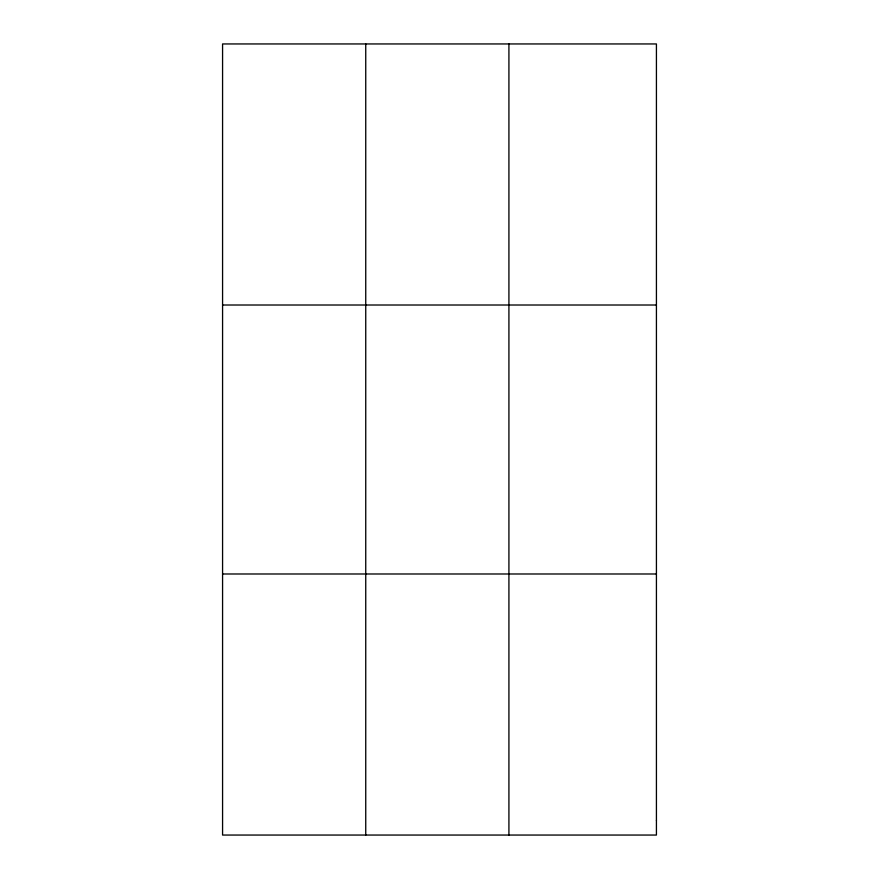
<?xml version="1.0" encoding="UTF-8"?>
<svg xmlns="http://www.w3.org/2000/svg" width="879" height="879" viewBox="0 0 879 879"><rect width="100%" height="100%" fill="white"/><g stroke="black" fill="none" stroke-linecap="round" stroke-linejoin="round"><path stroke-width="1.32" d="M365.741 43.95L365.741 835.05M508.919 43.95L508.919 835.05M222.574 305.013L656.426 305.013M222.574 573.987L656.426 573.987M656.426 820.546L656.426 835.05L222.574 835.05L222.574 43.95L656.426 43.95L656.426 820.546"/></g></svg>
